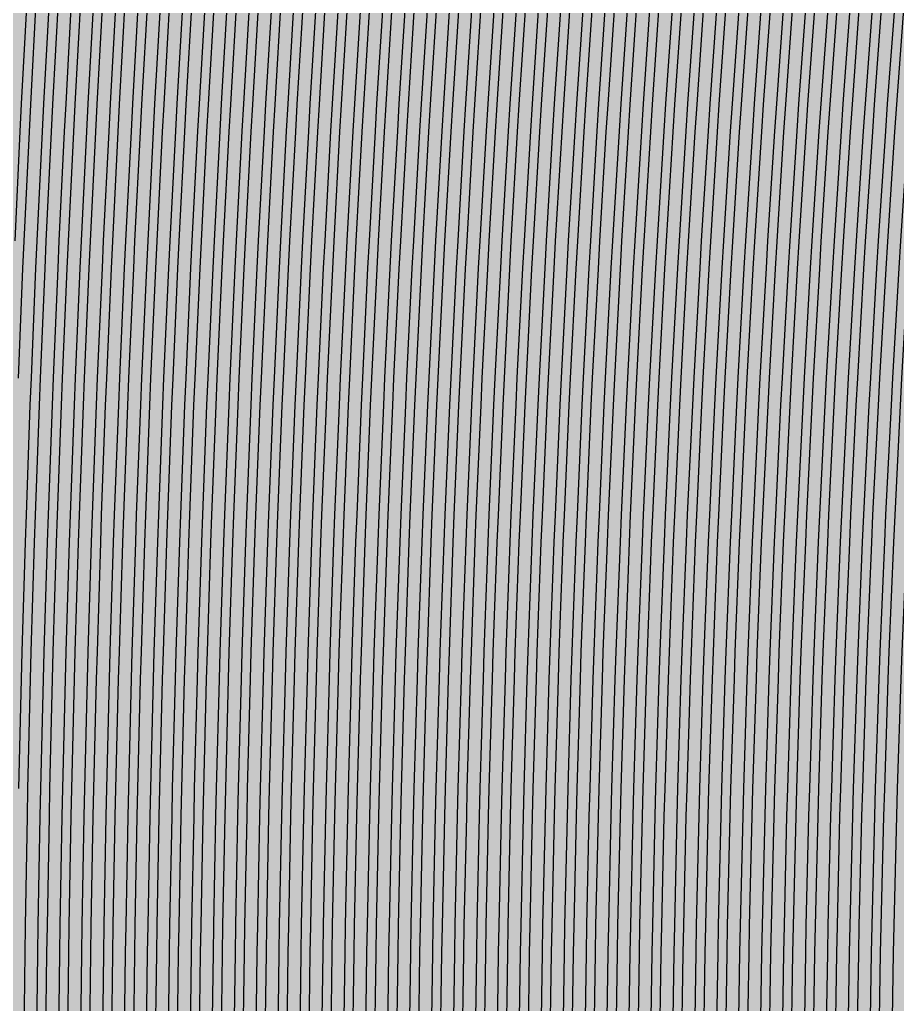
# Model space of a CAD drawing. Header units: metres. Extents: x -7220 to 10980, y -29667 to 1833.
# Drawn here: x 2403.3 to 2603.5, y -17628.4 to -17403.7 of the extents above; entities that cross this region are included whole.
import ezdxf

# ---------------------------------------------------------------- set-up
doc = ezdxf.new("R2010")
doc.units = ezdxf.units.M
doc.layers.add('Metal1', color=4, linetype='CONTINUOUS')
doc.layers.add('Polyimide', color=7, linetype='CONTINUOUS')

msp = doc.modelspace()

# ---------------------------------------------------------------- hatches: boundary and pattern name
at = {"layer": 'Polyimide'}
msp.add_hatch(color=7, dxfattribs=at).paths.add_polyline_path([(4099.45, -13861.55), (4142.64, -14152.77), (4214.18, -14438.35), (4313.36, -14715.55), (4439.24, -14981.69), (4590.59, -15234.21), (4765.97, -15470.68), (4963.68, -15688.82), (5181.82, -15886.53), (5418.29, -16061.91), (5670.81, -16213.26), (5936.95, -16339.14), (6214.15, -16438.32), (6499.73, -16509.85), (6790.95, -16553.05), (7085, -16567.5), (9980.38, -16567.5), (10058.79, -16571.35), (10136.45, -16582.87), (10212.6, -16601.95), (10286.52, -16628.4), (10357.49, -16661.96), (10424.83, -16702.32), (10487.89, -16749.09), (10546.06, -16801.81), (10598.78, -16859.98), (10645.55, -16923.04), (10685.91, -16990.38), (10719.48, -17061.35), (10745.93, -17135.27), (10765, -17211.43), (10776.52, -17289.08), (10780.38, -17367.5), (10780.38, -21957.3), (10741.61, -22012.91), (10705.97, -22070.59), (10673.58, -22130.14), (10644.53, -22191.39), (10618.92, -22254.16), (10596.82, -22318.25), (10578.3, -22383.46), (10563.41, -22449.6), (10552.21, -22516.46), (10544.72, -22583.84), (10540.97, -22651.53), (10540.97, -22719.32), (10544.72, -22787.01), (10552.21, -22854.38), (10563.41, -22921.24), (10578.3, -22987.38), (10596.82, -23052.6), (10618.92, -23116.68), (10644.53, -23179.45), (10673.58, -23240.71), (10705.97, -23300.26), (10741.61, -23357.93), (10780.38, -23413.54), (10780.38, -28667.5), (10776.52, -28745.91), (10765, -28823.57), (10745.93, -28899.73), (10719.48, -28973.65), (10685.91, -29044.62), (10645.55, -29111.96), (10598.78, -29175.01), (10546.06, -29233.19), (10487.89, -29285.91), (10424.83, -29332.68), (10357.49, -29373.04), (10286.52, -29406.6), (10212.6, -29433.05), (10136.45, -29452.13), (10058.79, -29463.65), (9980.38, -29467.5), (-6219.63, -29467.5), (-6298.04, -29463.65), (-6375.7, -29452.13), (-6451.85, -29433.05), (-6525.77, -29406.6), (-6596.74, -29373.04), (-6664.08, -29332.68), (-6727.14, -29285.91), (-6785.31, -29233.19), (-6838.03, -29175.01), (-6884.8, -29111.96), (-6925.16, -29044.62), (-6958.73, -28973.65), (-6985.18, -28899.73), (-7004.25, -28823.57), (-7015.77, -28745.91), (-7019.63, -28667.5), (-7019.63, -23426.32), (-6979.36, -23370.07), (-6942.33, -23311.63), (-6908.66, -23251.2), (-6878.45, -23188.96), (-6851.81, -23125.12), (-6828.81, -23059.88), (-6809.53, -22993.44), (-6794.04, -22926.02), (-6782.37, -22857.83), (-6774.57, -22789.09), (-6770.67, -22720.02), (-6770.67, -22650.84), (-6774.57, -22581.77), (-6782.37, -22513.03), (-6794.04, -22444.84), (-6809.53, -22377.42), (-6828.81, -22310.98), (-6851.81, -22245.74), (-6878.45, -22181.89), (-6908.66, -22119.66), (-6942.33, -22059.22), (-6979.36, -22000.79), (-7019.63, -21944.54), (-7019.63, -17367.5), (-7015.77, -17289.08), (-7004.25, -17211.43), (-6985.18, -17135.27), (-6958.73, -17061.35), (-6925.16, -16990.38), (-6884.8, -16923.04), (-6838.03, -16859.98), (-6785.31, -16801.81), (-6727.14, -16749.09), (-6664.08, -16702.32), (-6596.74, -16661.96), (-6525.77, -16628.4), (-6451.85, -16601.95), (-6375.7, -16582.87), (-6298.04, -16571.35), (-6219.63, -16567.5), (-3314, -16567.5), (-3019.95, -16553.05), (-2728.73, -16509.85), (-2443.15, -16438.32), (-2165.95, -16339.14), (-1899.81, -16213.26), (-1647.29, -16061.91), (-1410.82, -15886.53), (-1192.68, -15688.82), (-994.97, -15470.68), (-819.59, -15234.21), (-668.24, -14981.69), (-542.36, -14715.55), (-443.18, -14438.35), (-371.64, -14152.77), (-328.45, -13861.55), (-314, -13567.5), (-314, -13373.48), (-317.45, -13328.11), (-327.72, -13283.78), (-344.58, -13241.52), (-367.63, -13202.3), (-396.35, -13167.01), (-430.08, -13136.47), (-468.03, -13111.38), (-509.35, -13092.32), (-509.35, -13092.32), (-578.18, -13061.27), (-642.2, -13021.24), (-700.26, -12972.96), (-751.3, -12917.31), (-794.39, -12855.3), (-828.74, -12788.06), (-853.73, -12716.8), (-868.91, -12642.84), (-874, -12567.5), (-868.91, -12492.16), (-853.73, -12418.19), (-828.74, -12346.94), (-794.39, -12279.7), (-751.3, -12217.69), (-700.26, -12162.04), (-642.2, -12113.76), (-578.18, -12073.73), (-509.35, -12042.68), (-509.35, -12042.68), (-468.03, -12023.62), (-430.08, -11998.53), (-396.35, -11967.99), (-367.63, -11932.7), (-344.58, -11893.47), (-327.72, -11851.21), (-317.45, -11806.89), (-314, -11761.52), (-314, -11074.31), (-317.45, -11028.94), (-327.72, -10984.62), (-344.58, -10942.36), (-367.63, -10903.13), (-396.35, -10867.84), (-430.08, -10837.3), (-468.03, -10812.21), (-509.35, -10793.16), (-509.35, -10793.16), (-578.18, -10762.1), (-642.2, -10722.07), (-700.26, -10673.8), (-751.3, -10618.15), (-794.39, -10556.13), (-828.74, -10488.89), (-853.73, -10417.64), (-868.91, -10343.67), (-874, -10268.33), (-868.91, -10192.99), (-853.73, -10119.03), (-828.74, -10047.77), (-794.39, -9980.53), (-751.3, -9918.52), (-700.26, -9862.87), (-642.2, -9814.59), (-578.18, -9774.56), (-509.35, -9743.51), (-509.35, -9743.51), (-468.03, -9724.45), (-430.08, -9699.36), (-396.35, -9668.82), (-367.63, -9633.53), (-344.58, -9594.31), (-327.72, -9552.05), (-317.45, -9507.72), (-314, -9462.35), (-314, -8775.14), (-317.45, -8729.78), (-327.72, -8685.45), (-344.58, -8643.19), (-367.63, -8603.96), (-396.35, -8568.68), (-430.08, -8538.14), (-468.03, -8513.05), (-509.35, -8493.99), (-509.35, -8493.99), (-578.18, -8462.94), (-642.2, -8422.91), (-700.26, -8374.63), (-751.3, -8318.98), (-794.39, -8256.97), (-828.74, -8189.73), (-853.73, -8118.47), (-868.91, -8044.5), (-874, -7969.17), (-868.91, -7893.83), (-853.73, -7819.86), (-828.74, -7748.61), (-794.39, -7681.36), (-751.3, -7619.35), (-700.26, -7563.7), (-642.2, -7515.42), (-578.18, -7475.4), (-509.35, -7444.34), (-509.35, -7444.34), (-468.03, -7425.28), (-430.08, -7400.2), (-396.35, -7369.66), (-367.63, -7334.37), (-344.58, -7295.14), (-327.72, -7252.88), (-317.45, -7208.56), (-314, -7163.19), (-314, -6475.98), (-317.45, -6430.61), (-327.72, -6386.29), (-344.58, -6344.02), (-367.63, -6304.8), (-396.35, -6269.51), (-430.08, -6238.97), (-468.03, -6213.88), (-509.35, -6194.82), (-509.35, -6194.82), (-578.18, -6163.77), (-642.2, -6123.74), (-700.26, -6075.46), (-751.3, -6019.81), (-794.39, -5957.8), (-828.74, -5890.56), (-853.73, -5819.31), (-868.91, -5745.34), (-874, -5670), (-868.91, -5594.66), (-853.73, -5520.69), (-828.74, -5449.44), (-794.39, -5382.2), (-751.3, -5320.19), (-700.26, -5264.54), (-642.2, -5216.26), (-578.18, -5176.23), (-509.35, -5145.18), (-509.35, -5145.18), (-468.03, -5126.12), (-430.08, -5101.03), (-396.35, -5070.49), (-367.63, -5035.2), (-344.58, -4995.98), (-327.72, -4953.71), (-317.45, -4909.39), (-314, -4864.02), (-314, 380), (-314, 1532.5), (-269, 1532.5), (-268.78, 1525.63), (-268.1, 1518.79), (-266.98, 1512.02), (-265.42, 1505.32), (-263.43, 1498.75), (-261.01, 1492.32), (-258.17, 1486.06), (-254.93, 1480), (-251.3, 1474.17), (-247.3, 1468.58), (-242.94, 1463.27), (-238.25, 1458.25), (-233.23, 1453.56), (-227.92, 1449.2), (-222.33, 1445.2), (-216.5, 1441.57), (-210.44, 1438.33), (-204.18, 1435.49), (-197.75, 1433.07), (-191.18, 1431.08), (-184.48, 1429.52), (-177.71, 1428.4), (-170.87, 1427.72), (-164, 1427.5), (-157.13, 1427.72), (-150.29, 1428.4), (-143.52, 1429.52), (-136.82, 1431.08), (-130.25, 1433.07), (-123.82, 1435.49), (-117.56, 1438.33), (-111.5, 1441.57), (-105.67, 1445.2), (-100.08, 1449.2), (-94.77, 1453.56), (-89.75, 1458.25), (-85.06, 1463.27), (-80.7, 1468.58), (-76.7, 1474.17), (-73.07, 1480), (-69.83, 1486.06), (-66.99, 1492.32), (-64.57, 1498.75), (-62.58, 1505.32), (-61.02, 1512.02), (-59.9, 1518.79), (-59.22, 1525.63), (-59, 1532.5), (1786, 1532.5), (3835, 1532.5), (3835.21, 1539.04), (3835.86, 1545.55), (3836.92, 1552.01), (3838.41, 1558.38), (3840.31, 1564.64), (3842.61, 1570.77), (3845.31, 1576.73), (3848.4, 1582.5), (3851.85, 1588.06), (3855.66, 1593.38), (3859.82, 1598.43), (3864.29, 1603.21), (3869.07, 1607.68), (3874.12, 1611.84), (3879.44, 1615.65), (3885, 1619.1), (3890.77, 1622.19), (3896.73, 1624.89), (3902.86, 1627.19), (3909.12, 1629.09), (3915.49, 1630.58), (3921.95, 1631.64), (3928.46, 1632.29), (3935, 1632.5), (3941.54, 1632.29), (3948.05, 1631.64), (3954.51, 1630.58), (3960.88, 1629.09), (3967.14, 1627.19), (3973.27, 1624.89), (3979.23, 1622.19), (3985, 1619.1), (3990.56, 1615.65), (3995.88, 1611.84), (4000.93, 1607.68), (4005.71, 1603.21), (4010.18, 1598.43), (4014.34, 1593.38), (4018.15, 1588.06), (4021.6, 1582.5), (4024.69, 1576.73), (4027.39, 1570.77), (4029.69, 1564.64), (4031.59, 1558.38), (4033.08, 1552.01), (4034.14, 1545.55), (4034.79, 1539.04), (4035, 1532.5), (4085, 1532.5), (4085, 380), (4085, 330), (4085, -4864.02), (4088.45, -4909.39), (4098.72, -4953.71), (4115.58, -4995.98), (4138.63, -5035.2), (4167.35, -5070.49), (4201.08, -5101.03), (4239.03, -5126.12), (4280.35, -5145.18), (4280.35, -5145.18), (4349.18, -5176.23), (4413.2, -5216.26), (4471.26, -5264.54), (4522.3, -5320.19), (4565.39, -5382.2), (4599.74, -5449.44), (4624.73, -5520.69), (4639.91, -5594.66), (4645, -5670), (4639.91, -5745.34), (4624.73, -5819.31), (4599.74, -5890.56), (4565.39, -5957.8), (4522.3, -6019.81), (4471.26, -6075.46), (4413.2, -6123.74), (4349.18, -6163.77), (4280.35, -6194.82), (4239.03, -6213.88), (4201.08, -6238.97), (4167.35, -6269.51), (4138.63, -6304.8), (4115.58, -6344.02), (4098.72, -6386.29), (4088.45, -6430.61), (4085, -6475.98), (4085, -13567.5), (4099.45, -13861.55)])

# ---------------------------------------------------------------- linework, layer by layer
at = {"layer": 'Metal1'}
for points in [[(2402.23, -17454.21), (2403.42, -17429.22), (2403.73, -17422.96), (2405.07, -17397.97)], [(2407.07, -17398.08), (2405.73, -17423.07), (2405.42, -17429.32), (2404.23, -17454.3), (2403.95, -17460.55), (2402.92, -17485.54)], [(2403.1, -17579.2), (2403.7, -17554.2), (2403.87, -17547.95), (2404.61, -17522.96), (2404.82, -17516.7), (2405.71, -17491.71), (2405.96, -17485.46), (2407, -17460.46), (2407.28, -17454.21), (2408.48, -17429.22), (2408.8, -17422.96), (2410.14, -17397.97)], [(2412.14, -17398.08), (2410.79, -17423.07), (2410.48, -17429.32), (2409.28, -17454.3), (2409, -17460.55), (2407.95, -17485.54), (2407.71, -17491.78), (2406.82, -17516.77), (2406.61, -17523.02), (2405.87, -17548.01), (2405.7, -17554.25), (2405.1, -17579.24), (2404.97, -17585.49), (2404.53, -17610.48), (2404.43, -17616.72), (2404.14, -17641.71), (2404.08, -17647.96), (2403.93, -17672.95), (2403.91, -17679.19), (2403.88, -17704.18), (2403.88, -18191.69)], [(2406.87, -18191.69), (2406.87, -17704.18), (2406.91, -17679.19), (2406.93, -17672.94), (2407.08, -17647.94), (2407.14, -17641.69), (2407.44, -17616.7), (2407.53, -17610.44), (2407.98, -17585.45), (2408.11, -17579.2), (2408.72, -17554.2), (2408.89, -17547.95), (2409.64, -17522.96), (2409.84, -17516.7), (2410.75, -17491.71), (2410.99, -17485.46), (2412.05, -17460.46), (2412.33, -17454.21), (2413.54, -17429.22), (2413.86, -17422.96), (2415.22, -17397.97)], [(2417.21, -17398.08), (2415.85, -17423.07), (2415.53, -17429.32), (2414.33, -17454.3), (2414.04, -17460.55), (2412.99, -17485.54), (2412.75, -17491.79), (2411.84, -17516.77), (2411.64, -17523.02), (2410.88, -17548.01), (2410.72, -17554.25), (2410.11, -17579.24), (2409.98, -17585.49), (2409.53, -17610.48), (2409.44, -17616.72), (2409.14, -17641.71), (2409.08, -17647.96), (2408.93, -17672.95), (2408.91, -17679.19), (2408.87, -17704.18), (2408.87, -18191.69)], [(2411.87, -18191.69), (2411.87, -17704.18), (2411.91, -17679.19), (2411.93, -17672.94), (2412.08, -17647.94), (2412.14, -17641.69), (2412.44, -17616.7), (2412.54, -17610.44), (2412.99, -17585.45), (2413.13, -17579.2), (2413.73, -17554.2), (2413.9, -17547.95), (2414.66, -17522.96), (2414.87, -17516.7), (2415.78, -17491.71), (2416.03, -17485.46), (2417.09, -17460.46), (2417.38, -17454.21), (2418.6, -17429.22), (2418.92, -17422.96), (2420.29, -17397.97)], [(2422.29, -17398.08), (2420.92, -17423.07), (2420.59, -17429.32), (2419.38, -17454.3), (2419.09, -17460.55), (2418.03, -17485.54), (2417.78, -17491.79), (2416.87, -17516.77), (2416.66, -17523.02), (2415.9, -17548.01), (2415.73, -17554.25), (2415.13, -17579.24), (2414.99, -17585.49), (2414.54, -17610.48), (2414.44, -17616.72), (2414.14, -17641.71), (2414.08, -17647.96), (2413.93, -17672.95), (2413.91, -17679.19), (2413.87, -17704.18), (2413.87, -18191.69)], [(2416.88, -18191.69), (2416.88, -17704.18), (2416.91, -17679.19), (2416.93, -17672.94), (2417.09, -17647.94), (2417.14, -17641.69), (2417.45, -17616.7), (2417.55, -17610.44), (2418.01, -17585.45), (2418.14, -17579.2), (2418.75, -17554.2), (2418.93, -17547.95), (2419.69, -17522.96), (2419.91, -17516.7), (2420.83, -17491.71), (2421.08, -17485.46), (2422.15, -17460.46), (2422.44, -17454.21), (2423.68, -17429.22), (2424, -17422.96), (2425.39, -17397.97)], [(2427.39, -17398.08), (2426, -17423.07), (2425.67, -17429.32), (2424.44, -17454.3), (2424.15, -17460.55), (2423.08, -17485.54), (2422.83, -17491.79), (2421.9, -17516.77), (2421.69, -17523.02), (2420.93, -17548.01), (2420.75, -17554.25), (2420.14, -17579.24), (2420.01, -17585.49), (2419.55, -17610.48), (2419.45, -17616.72), (2419.14, -17641.71), (2419.09, -17647.96), (2418.93, -17672.95), (2418.91, -17679.19), (2418.88, -17704.18), (2418.88, -18191.69)], [(2421.88, -18191.69), (2421.88, -17704.18), (2421.91, -17679.19), (2421.93, -17672.94), (2422.09, -17647.94), (2422.15, -17641.69), (2422.46, -17616.7), (2422.56, -17610.44), (2423.02, -17585.45), (2423.16, -17579.2), (2423.78, -17554.2), (2423.96, -17547.95), (2424.73, -17522.96), (2424.95, -17516.7), (2425.88, -17491.71), (2426.14, -17485.45), (2427.23, -17460.46), (2427.52, -17454.21), (2428.77, -17429.22), (2429.1, -17422.96), (2430.51, -17397.97)], [(2432.51, -17398.08), (2431.1, -17423.07), (2430.77, -17429.32), (2429.52, -17454.3), (2429.23, -17460.55), (2428.14, -17485.54), (2427.88, -17491.79), (2426.95, -17516.77), (2426.73, -17523.02), (2425.96, -17548.01), (2425.78, -17554.26), (2425.16, -17579.24), (2425.02, -17585.49), (2424.56, -17610.48), (2424.46, -17616.72), (2424.15, -17641.71), (2424.09, -17647.96), (2423.93, -17672.95), (2423.91, -17679.19), (2423.88, -17704.18), (2423.88, -18191.69)], [(2426.88, -18191.69), (2426.88, -17704.18), (2426.91, -17679.19), (2426.93, -17672.94), (2427.09, -17647.94), (2427.15, -17641.69), (2427.46, -17616.7), (2427.56, -17610.44), (2428.03, -17585.45), (2428.17, -17579.2), (2428.8, -17554.2), (2428.97, -17547.95), (2429.76, -17522.96), (2429.97, -17516.7), (2430.92, -17491.71), (2431.17, -17485.45), (2432.27, -17460.46), (2432.57, -17454.21), (2433.83, -17429.22), (2434.16, -17422.96), (2435.58, -17397.97)], [(2437.58, -17398.08), (2436.16, -17423.07), (2435.83, -17429.32), (2434.57, -17454.3), (2434.27, -17460.55), (2433.17, -17485.54), (2432.92, -17491.79), (2431.97, -17516.77), (2431.76, -17523.02), (2430.97, -17548.01), (2430.8, -17554.26), (2430.17, -17579.24), (2430.03, -17585.49), (2429.56, -17610.48), (2429.46, -17616.72), (2429.15, -17641.71), (2429.09, -17647.96), (2428.93, -17672.95), (2428.91, -17679.19), (2428.88, -17704.18), (2428.88, -18191.69)], [(2431.88, -18191.69), (2431.88, -17704.18), (2431.91, -17679.19), (2431.93, -17672.94), (2432.09, -17647.94), (2432.15, -17641.69), (2432.47, -17616.7), (2432.57, -17610.44), (2433.04, -17585.45), (2433.18, -17579.2), (2433.81, -17554.2), (2433.99, -17547.95), (2434.78, -17522.96), (2435, -17516.7), (2435.95, -17491.71), (2436.21, -17485.45), (2437.32, -17460.46), (2437.62, -17454.21), (2438.89, -17429.21), (2439.23, -17422.96), (2440.66, -17397.97)], [(2442.65, -17398.09), (2441.22, -17423.07), (2440.88, -17429.32), (2439.61, -17454.3), (2439.32, -17460.55), (2438.21, -17485.54), (2437.95, -17491.79), (2437, -17516.77), (2436.78, -17523.02), (2435.99, -17548.01), (2435.81, -17554.26), (2435.18, -17579.24), (2435.04, -17585.49), (2434.57, -17610.48), (2434.47, -17616.72), (2434.15, -17641.71), (2434.09, -17647.96), (2433.93, -17672.95), (2433.91, -17679.19), (2433.88, -17704.18), (2433.88, -18191.69)], [(2436.88, -18191.69), (2436.88, -17704.18), (2436.91, -17679.19), (2436.93, -17672.94), (2437.09, -17647.94), (2437.15, -17641.69), (2437.47, -17616.7), (2437.57, -17610.44), (2438.05, -17585.45), (2438.19, -17579.2), (2438.83, -17554.2), (2439.01, -17547.95), (2439.81, -17522.95), (2440.03, -17516.7), (2440.99, -17491.71), (2441.25, -17485.45), (2442.36, -17460.46), (2442.67, -17454.21), (2443.95, -17429.21), (2444.29, -17422.96), (2445.73, -17397.97)], [(2447.73, -17398.09), (2446.28, -17423.07), (2445.94, -17429.32), (2444.66, -17454.31), (2444.36, -17460.55), (2443.24, -17485.54), (2442.98, -17491.79), (2442.03, -17516.77), (2441.81, -17523.02), (2441.01, -17548.01), (2440.83, -17554.26), (2440.19, -17579.24), (2440.05, -17585.49), (2439.57, -17610.48), (2439.47, -17616.72), (2439.15, -17641.71), (2439.09, -17647.96), (2438.93, -17672.95), (2438.91, -17679.19), (2438.88, -17704.18), (2438.88, -18191.69)], [(2441.88, -18191.69), (2441.88, -17704.18), (2441.92, -17679.19), (2441.94, -17672.94), (2442.1, -17647.94), (2442.16, -17641.69), (2442.48, -17616.7), (2442.58, -17610.44), (2443.06, -17585.45), (2443.2, -17579.2), (2443.85, -17554.2), (2444.03, -17547.95), (2444.83, -17522.95), (2445.05, -17516.7), (2446.02, -17491.71), (2446.28, -17485.45), (2447.41, -17460.46), (2447.71, -17454.21), (2449, -17429.21), (2449.35, -17422.96), (2450.8, -17397.97)], [(2452.8, -17398.09), (2451.35, -17423.07), (2451, -17429.32), (2449.71, -17454.31), (2449.41, -17460.55), (2448.28, -17485.54), (2448.02, -17491.79), (2447.05, -17516.77), (2446.83, -17523.02), (2446.03, -17548.01), (2445.84, -17554.26), (2445.2, -17579.24), (2445.06, -17585.49), (2444.58, -17610.48), (2444.48, -17616.72), (2444.16, -17641.71), (2444.1, -17647.96), (2443.94, -17672.95), (2443.92, -17679.19), (2443.88, -17704.18), (2443.88, -18191.69)], [(2446.88, -18191.69), (2446.88, -17704.18), (2446.92, -17679.19), (2446.94, -17672.94), (2447.1, -17647.94), (2447.16, -17641.69), (2447.48, -17616.69), (2447.58, -17610.44), (2448.07, -17585.45), (2448.21, -17579.2), (2448.86, -17554.2), (2449.04, -17547.95), (2449.86, -17522.95), (2450.08, -17516.7), (2451.05, -17491.71), (2451.32, -17485.45), (2452.46, -17460.46), (2452.76, -17454.21), (2454.06, -17429.21), (2454.41, -17422.96), (2455.88, -17397.97)], [(2457.87, -17398.09), (2456.41, -17423.07), (2456.06, -17429.32), (2454.76, -17454.31), (2454.45, -17460.55), (2453.32, -17485.54), (2453.05, -17491.79), (2452.08, -17516.77), (2451.85, -17523.02), (2451.04, -17548.01), (2450.86, -17554.26), (2450.21, -17579.24), (2450.07, -17585.49), (2449.58, -17610.48), (2449.48, -17616.72), (2449.16, -17641.71), (2449.1, -17647.96), (2448.94, -17672.95), (2448.92, -17679.19), (2448.88, -17704.18), (2448.88, -18191.69)], [(2451.87, -18191.69), (2451.87, -17704.18), (2451.92, -17679.19), (2451.94, -17672.94), (2452.1, -17647.94), (2452.16, -17641.69), (2452.49, -17616.69), (2452.59, -17610.44), (2453.08, -17585.45), (2453.22, -17579.19), (2453.88, -17554.2), (2454.06, -17547.95), (2454.88, -17522.95), (2455.11, -17516.7), (2456.09, -17491.71), (2456.35, -17485.45), (2457.5, -17460.46), (2457.81, -17454.2), (2459.12, -17429.21), (2459.47, -17422.96), (2460.95, -17397.97)], [(2462.95, -17398.09), (2461.47, -17423.07), (2461.12, -17429.32), (2459.81, -17454.31), (2459.5, -17460.56), (2458.35, -17485.54), (2458.09, -17491.79), (2457.1, -17516.78), (2456.88, -17523.02), (2456.06, -17548.01), (2455.88, -17554.26), (2455.22, -17579.24), (2455.08, -17585.49), (2454.59, -17610.48), (2454.49, -17616.72), (2454.16, -17641.71), (2454.1, -17647.96), (2453.94, -17672.95), (2453.92, -17679.19), (2453.87, -17704.18), (2453.87, -18191.69)], [(2456.88, -18191.69), (2456.88, -17704.18), (2456.92, -17679.19), (2456.94, -17672.94), (2457.1, -17647.94), (2457.16, -17641.69), (2457.49, -17616.69), (2457.6, -17610.44), (2458.09, -17585.45), (2458.23, -17579.19), (2458.89, -17554.2), (2459.08, -17547.95), (2459.9, -17522.95), (2460.13, -17516.7), (2461.12, -17491.71), (2461.39, -17485.45), (2462.55, -17460.46), (2462.86, -17454.2), (2464.18, -17429.21), (2464.53, -17422.96), (2466.02, -17397.97)], [(2468.02, -17398.09), (2466.53, -17423.07), (2466.18, -17429.32), (2464.85, -17454.31), (2464.54, -17460.56), (2463.39, -17485.54), (2463.12, -17491.79), (2462.13, -17516.78), (2461.9, -17523.02), (2461.08, -17548.01), (2460.89, -17554.26), (2460.23, -17579.24), (2460.09, -17585.49), (2459.6, -17610.48), (2459.49, -17616.72), (2459.16, -17641.71), (2459.1, -17647.96), (2458.94, -17672.95), (2458.92, -17679.19), (2458.88, -17704.18), (2458.88, -18191.69)], [(2461.88, -18191.69), (2461.88, -17704.18), (2461.92, -17679.19), (2461.94, -17672.94), (2462.1, -17647.94), (2462.17, -17641.69), (2462.5, -17616.69), (2462.6, -17610.44), (2463.1, -17585.45), (2463.25, -17579.19), (2463.91, -17554.2), (2464.1, -17547.95), (2464.93, -17522.95), (2465.16, -17516.7), (2466.16, -17491.71), (2466.43, -17485.45), (2467.59, -17460.46), (2467.91, -17454.2), (2469.24, -17429.21), (2469.59, -17422.96), (2471.1, -17397.97)], [(2473.09, -17398.09), (2471.59, -17423.07), (2471.24, -17429.32), (2469.9, -17454.31), (2469.59, -17460.56), (2468.42, -17485.54), (2468.15, -17491.79), (2467.16, -17516.78), (2466.93, -17523.02), (2466.1, -17548.01), (2465.91, -17554.26), (2465.24, -17579.24), (2465.1, -17585.49), (2464.6, -17610.48), (2464.5, -17616.72), (2464.17, -17641.71), (2464.1, -17647.96), (2463.94, -17672.95), (2463.92, -17679.19), (2463.88, -17704.18), (2463.88, -18191.69)], [(2466.88, -18191.69), (2466.88, -17704.18), (2466.92, -17679.19), (2466.94, -17672.94), (2467.11, -17647.94), (2467.17, -17641.69), (2467.5, -17616.69), (2467.61, -17610.44), (2468.11, -17585.45), (2468.26, -17579.19), (2468.93, -17554.2), (2469.11, -17547.95), (2469.95, -17522.95), (2470.18, -17516.7), (2471.19, -17491.71), (2471.46, -17485.45), (2472.64, -17460.46), (2472.95, -17454.2), (2474.3, -17429.21), (2474.66, -17422.96), (2476.17, -17397.97)], [(2478.17, -17398.09), (2476.65, -17423.07), (2476.29, -17429.32), (2474.95, -17454.31), (2474.64, -17460.56), (2473.46, -17485.54), (2473.19, -17491.79), (2472.18, -17516.78), (2471.95, -17523.02), (2471.11, -17548.01), (2470.93, -17554.26), (2470.26, -17579.24), (2470.11, -17585.49), (2469.61, -17610.48), (2469.5, -17616.72), (2469.17, -17641.71), (2469.11, -17647.96), (2468.94, -17672.95), (2468.92, -17679.19), (2468.88, -17704.18), (2468.88, -18191.69)], [(2471.88, -18191.69), (2471.88, -17704.18), (2471.92, -17679.19), (2471.94, -17672.94), (2472.11, -17647.94), (2472.17, -17641.69), (2472.51, -17616.69), (2472.61, -17610.44), (2473.12, -17585.45), (2473.27, -17579.19), (2473.94, -17554.2), (2474.13, -17547.95), (2474.98, -17522.95), (2475.21, -17516.7), (2476.22, -17491.71), (2476.5, -17485.45), (2477.68, -17460.46), (2478, -17454.2), (2479.36, -17429.21), (2479.72, -17422.96), (2481.24, -17397.96)], [(2483.24, -17398.09), (2481.71, -17423.07), (2481.35, -17429.32), (2480, -17454.31), (2479.68, -17460.56), (2478.5, -17485.54), (2478.22, -17491.79), (2477.21, -17516.78), (2476.98, -17523.02), (2476.13, -17548.01), (2475.94, -17554.26), (2475.27, -17579.24), (2475.12, -17585.49), (2474.61, -17610.48), (2474.51, -17616.72), (2474.17, -17641.71), (2474.11, -17647.96), (2473.94, -17672.95), (2473.92, -17679.19), (2473.88, -17704.18), (2473.88, -18191.69)], [(2476.88, -18191.69), (2476.88, -17704.18), (2476.92, -17679.19), (2476.94, -17672.94), (2477.11, -17647.94), (2477.17, -17641.69), (2477.51, -17616.69), (2477.62, -17610.44), (2478.13, -17585.45), (2478.28, -17579.19), (2478.96, -17554.2), (2479.16, -17547.95), (2480.01, -17522.95), (2480.25, -17516.7), (2481.27, -17491.71), (2481.55, -17485.45), (2482.75, -17460.46), (2483.07, -17454.2), (2484.44, -17429.21), (2484.8, -17422.95), (2486.34, -17397.96)], [(2488.34, -17398.09), (2486.8, -17423.07), (2486.43, -17429.32), (2485.06, -17454.31), (2484.74, -17460.56), (2483.55, -17485.54), (2483.27, -17491.79), (2482.24, -17516.78), (2482.01, -17523.02), (2481.16, -17548.01), (2480.96, -17554.26), (2480.28, -17579.24), (2480.13, -17585.49), (2479.62, -17610.48), (2479.51, -17616.73), (2479.17, -17641.71), (2479.11, -17647.96), (2478.94, -17672.95), (2478.92, -17679.19), (2478.88, -17704.18), (2478.88, -18191.69)], [(2481.88, -18191.69), (2481.88, -17704.18), (2481.92, -17679.19), (2481.94, -17672.94), (2482.11, -17647.94), (2482.18, -17641.69), (2482.52, -17616.69), (2482.63, -17610.44), (2483.15, -17585.45), (2483.3, -17579.19), (2483.99, -17554.2), (2484.19, -17547.95), (2485.05, -17522.95), (2485.29, -17516.7), (2486.33, -17491.71), (2486.61, -17485.45), (2487.82, -17460.46), (2488.14, -17454.2), (2489.53, -17429.21), (2489.9, -17422.95), (2491.46, -17397.96)], [(2493.46, -17398.09), (2491.9, -17423.08), (2491.53, -17429.33), (2490.14, -17454.31), (2489.82, -17460.56), (2488.61, -17485.54), (2488.32, -17491.79), (2487.29, -17516.78), (2487.05, -17523.03), (2486.18, -17548.01), (2485.99, -17554.26), (2485.3, -17579.25), (2485.15, -17585.49), (2484.63, -17610.48), (2484.52, -17616.73), (2484.18, -17641.71), (2484.11, -17647.96), (2483.94, -17672.95), (2483.92, -17679.19), (2483.88, -17704.18), (2483.88, -18191.69)], [(2486.88, -18191.69), (2486.88, -17704.18), (2486.92, -17679.19), (2486.94, -17672.94), (2487.11, -17647.94), (2487.18, -17641.69), (2487.53, -17616.69), (2487.64, -17610.44), (2488.16, -17585.45), (2488.31, -17579.19), (2489.01, -17554.2), (2489.2, -17547.95), (2490.07, -17522.95), (2490.31, -17516.7), (2491.36, -17491.7), (2491.64, -17485.45), (2492.86, -17460.46), (2493.19, -17454.2), (2494.59, -17429.21), (2494.96, -17422.95), (2496.54, -17397.96)], [(2498.53, -17398.09), (2496.96, -17423.08), (2496.59, -17429.33), (2495.19, -17454.31), (2494.86, -17460.56), (2493.64, -17485.54), (2493.36, -17491.79), (2492.31, -17516.78), (2492.07, -17523.03), (2491.2, -17548.01), (2491.01, -17554.26), (2490.31, -17579.25), (2490.16, -17585.49), (2489.64, -17610.48), (2489.53, -17616.73), (2489.18, -17641.71), (2489.11, -17647.96), (2488.94, -17672.95), (2488.92, -17679.19), (2488.88, -17704.18), (2488.88, -18191.69)], [(2491.87, -18191.69), (2491.87, -17704.18), (2491.92, -17679.19), (2491.94, -17672.94), (2492.12, -17647.94), (2492.18, -17641.69), (2492.53, -17616.69), (2492.64, -17610.44), (2493.17, -17585.45), (2493.32, -17579.19), (2494.02, -17554.2), (2494.22, -17547.95), (2495.1, -17522.95), (2495.34, -17516.7), (2496.39, -17491.7), (2496.68, -17485.45), (2497.91, -17460.46), (2498.24, -17454.2), (2499.65, -17429.21), (2500.02, -17422.95), (2501.61, -17397.96)], [(2503.61, -17398.09), (2502.02, -17423.08), (2501.65, -17429.33), (2500.24, -17454.31), (2499.91, -17460.56), (2498.68, -17485.54), (2498.39, -17491.79), (2497.34, -17516.78), (2497.1, -17523.03), (2496.22, -17548.01), (2496.02, -17554.26), (2495.32, -17579.25), (2495.17, -17585.49), (2494.64, -17610.48), (2494.53, -17616.73), (2494.18, -17641.71), (2494.12, -17647.96), (2493.94, -17672.95), (2493.92, -17679.19), (2493.87, -17704.18), (2493.87, -18191.69)], [(2496.88, -18191.69), (2496.88, -17704.18), (2496.92, -17679.19), (2496.94, -17672.94), (2497.12, -17647.94), (2497.18, -17641.69), (2497.54, -17616.69), (2497.65, -17610.44), (2498.18, -17585.45), (2498.33, -17579.19), (2499.04, -17554.2), (2499.24, -17547.94), (2500.12, -17522.95), (2500.37, -17516.7), (2501.43, -17491.7), (2501.72, -17485.45), (2502.96, -17460.46), (2503.29, -17454.2), (2504.71, -17429.21), (2505.08, -17422.95), (2506.68, -17397.96)], [(2508.68, -17398.09), (2507.08, -17423.08), (2506.7, -17429.33), (2505.29, -17454.31), (2504.95, -17460.56), (2503.71, -17485.54), (2503.43, -17491.79), (2502.36, -17516.78), (2502.12, -17523.03), (2501.24, -17548.01), (2501.04, -17554.26), (2500.33, -17579.25), (2500.18, -17585.49), (2499.65, -17610.48), (2499.54, -17616.73), (2499.18, -17641.71), (2499.12, -17647.96), (2498.94, -17672.95), (2498.92, -17679.19), (2498.88, -17704.18), (2498.88, -18191.69)], [(2501.88, -18191.69), (2501.88, -17704.18), (2501.92, -17679.19), (2501.94, -17672.94), (2502.12, -17647.94), (2502.19, -17641.69), (2502.54, -17616.69), (2502.65, -17610.44), (2503.19, -17585.45), (2503.34, -17579.19), (2504.06, -17554.2), (2504.26, -17547.94), (2505.15, -17522.95), (2505.39, -17516.7), (2506.46, -17491.7), (2506.75, -17485.45), (2508, -17460.46), (2508.34, -17454.2), (2509.77, -17429.21), (2510.15, -17422.95), (2511.76, -17397.96)], [(2513.75, -17398.09), (2512.14, -17423.08), (2511.76, -17429.33), (2510.33, -17454.31), (2510, -17460.56), (2508.75, -17485.54), (2508.46, -17491.79), (2507.39, -17516.78), (2507.15, -17523.03), (2506.26, -17548.01), (2506.05, -17554.26), (2505.34, -17579.25), (2505.19, -17585.49), (2504.65, -17610.48), (2504.54, -17616.73), (2504.19, -17641.71), (2504.12, -17647.96), (2503.94, -17672.95), (2503.92, -17679.19), (2503.88, -17704.18), (2503.88, -18191.69)], [(2506.88, -18191.69), (2506.88, -17704.18), (2506.92, -17679.19), (2506.94, -17672.94), (2507.12, -17647.94), (2507.19, -17641.69), (2507.55, -17616.69), (2507.66, -17610.44), (2508.2, -17585.45), (2508.35, -17579.19), (2509.07, -17554.2), (2509.27, -17547.94), (2510.17, -17522.95), (2510.42, -17516.7), (2511.5, -17491.7), (2511.79, -17485.45), (2513.05, -17460.46), (2513.38, -17454.2), (2514.82, -17429.21), (2515.21, -17422.95), (2516.83, -17397.96)], [(2518.83, -17398.09), (2517.2, -17423.08), (2516.82, -17429.33), (2515.38, -17454.31), (2515.04, -17460.56), (2513.79, -17485.55), (2513.49, -17491.79), (2512.42, -17516.78), (2512.17, -17523.03), (2511.27, -17548.01), (2511.07, -17554.26), (2510.35, -17579.25), (2510.2, -17585.49), (2509.66, -17610.48), (2509.55, -17616.73), (2509.19, -17641.71), (2509.12, -17647.96), (2508.94, -17672.95), (2508.92, -17679.19), (2508.88, -17704.18), (2508.88, -18191.69)], [(2511.88, -18191.69), (2511.88, -17704.18), (2511.92, -17679.19), (2511.94, -17672.94), (2512.12, -17647.94), (2512.19, -17641.69), (2512.55, -17616.69), (2512.67, -17610.44), (2513.21, -17585.45), (2513.37, -17579.19), (2514.09, -17554.2), (2514.29, -17547.94), (2515.2, -17522.95), (2515.44, -17516.7), (2516.53, -17491.7), (2516.82, -17485.45), (2518.09, -17460.46), (2518.43, -17454.2), (2519.88, -17429.21), (2520.27, -17422.95), (2521.9, -17397.96)], [(2523.9, -17398.1), (2522.26, -17423.08), (2521.88, -17429.33), (2520.43, -17454.31), (2520.09, -17460.56), (2518.82, -17485.55), (2518.53, -17491.79), (2517.44, -17516.78), (2517.19, -17523.03), (2516.29, -17548.01), (2516.09, -17554.26), (2515.36, -17579.25), (2515.21, -17585.49), (2514.67, -17610.48), (2514.55, -17616.73), (2514.19, -17641.71), (2514.12, -17647.96), (2513.94, -17672.95), (2513.92, -17679.19), (2513.88, -17704.18), (2513.88, -18191.69)], [(2516.88, -18191.69), (2516.88, -17704.18), (2516.92, -17679.19), (2516.94, -17672.94), (2517.13, -17647.94), (2517.19, -17641.69), (2517.56, -17616.69), (2517.67, -17610.44), (2518.22, -17585.45), (2518.38, -17579.19), (2519.1, -17554.2), (2519.31, -17547.94), (2520.22, -17522.95), (2520.47, -17516.7), (2521.56, -17491.7), (2521.86, -17485.45), (2523.14, -17460.46), (2523.48, -17454.2), (2524.94, -17429.21), (2525.33, -17422.95), (2526.98, -17397.96)], [(2528.97, -17398.1), (2527.33, -17423.08), (2526.94, -17429.33), (2525.48, -17454.31), (2525.13, -17460.56), (2523.86, -17485.55), (2523.56, -17491.79), (2522.47, -17516.78), (2522.22, -17523.03), (2521.31, -17548.01), (2521.1, -17554.26), (2520.38, -17579.25), (2520.22, -17585.49), (2519.67, -17610.48), (2519.56, -17616.73), (2519.19, -17641.71), (2519.13, -17647.96), (2518.94, -17672.95), (2518.92, -17679.19), (2518.88, -17704.18), (2518.88, -18191.69)], [(2521.88, -18191.69), (2521.88, -17704.18), (2521.92, -17679.19), (2521.94, -17672.94), (2522.13, -17647.94), (2522.2, -17641.69), (2522.56, -17616.69), (2522.68, -17610.44), (2523.23, -17585.45), (2523.39, -17579.19), (2524.12, -17554.2), (2524.33, -17547.94), (2525.24, -17522.95), (2525.5, -17516.7), (2526.6, -17491.7), (2526.9, -17485.45), (2528.18, -17460.46), (2528.53, -17454.2), (2530, -17429.21), (2530.39, -17422.95), (2532.05, -17397.96)], [(2534.05, -17398.1), (2532.39, -17423.08), (2532, -17429.33), (2530.53, -17454.31), (2530.18, -17460.56), (2528.89, -17485.55), (2528.6, -17491.79), (2527.49, -17516.78), (2527.24, -17523.03), (2526.33, -17548.01), (2526.12, -17554.26), (2525.39, -17579.25), (2525.23, -17585.49), (2524.68, -17610.48), (2524.56, -17616.73), (2524.2, -17641.71), (2524.13, -17647.96), (2523.94, -17672.95), (2523.92, -17679.19), (2523.88, -17704.18), (2523.88, -18191.69)], [(2526.88, -18191.69), (2526.88, -17704.18), (2526.92, -17679.19), (2526.94, -17672.94), (2527.13, -17647.94), (2527.2, -17641.69), (2527.57, -17616.69), (2527.68, -17610.44), (2528.24, -17585.45), (2528.4, -17579.19), (2529.14, -17554.2), (2529.34, -17547.94), (2530.27, -17522.95), (2530.52, -17516.7), (2531.63, -17491.7), (2531.93, -17485.45), (2533.23, -17460.46), (2533.58, -17454.2), (2535.06, -17429.21), (2535.45, -17422.95), (2537.12, -17397.96)], [(2539.12, -17398.1), (2537.45, -17423.08), (2537.05, -17429.33), (2535.57, -17454.31), (2535.23, -17460.56), (2533.93, -17485.55), (2533.63, -17491.8), (2532.52, -17516.78), (2532.27, -17523.03), (2531.34, -17548.01), (2531.14, -17554.26), (2530.4, -17579.25), (2530.24, -17585.49), (2529.68, -17610.48), (2529.57, -17616.73), (2529.2, -17641.71), (2529.13, -17647.96), (2528.94, -17672.95), (2528.92, -17679.19), (2528.88, -17704.18), (2528.88, -18191.69)], [(2531.87, -18191.69), (2531.87, -17704.18), (2531.92, -17679.19), (2531.94, -17672.94), (2532.13, -17647.94), (2532.2, -17641.69), (2532.57, -17616.69), (2532.69, -17610.44), (2533.25, -17585.45), (2533.41, -17579.19), (2534.15, -17554.2), (2534.36, -17547.94), (2535.29, -17522.95), (2535.55, -17516.69), (2536.67, -17491.7), (2536.97, -17485.45), (2538.27, -17460.45), (2538.62, -17454.2), (2540.12, -17429.21), (2540.51, -17422.95), (2542.2, -17397.96)], [(2544.19, -17398.1), (2542.51, -17423.08), (2542.11, -17429.33), (2540.62, -17454.31), (2540.27, -17460.56), (2538.97, -17485.55), (2538.66, -17491.8), (2537.55, -17516.78), (2537.29, -17523.03), (2536.36, -17548.01), (2536.15, -17554.26), (2535.41, -17579.25), (2535.25, -17585.49), (2534.69, -17610.48), (2534.57, -17616.73), (2534.2, -17641.71), (2534.13, -17647.96), (2533.94, -17672.95), (2533.92, -17679.19), (2533.87, -17704.18), (2533.87, -18191.69)], [(2536.87, -18191.69), (2536.87, -17704.18), (2536.92, -17679.19), (2536.95, -17672.94), (2537.13, -17647.94), (2537.2, -17641.69), (2537.58, -17616.69), (2537.7, -17610.44), (2538.26, -17585.45), (2538.42, -17579.19), (2539.18, -17554.2), (2539.39, -17547.94), (2540.33, -17522.95), (2540.58, -17516.69), (2541.71, -17491.7), (2542.02, -17485.45), (2543.34, -17460.45), (2543.69, -17454.2), (2545.2, -17429.21), (2545.6, -17422.95), (2547.3, -17397.96)], [(2549.29, -17398.1), (2547.59, -17423.08), (2547.19, -17429.33), (2545.69, -17454.31), (2545.33, -17460.56), (2544.02, -17485.55), (2543.71, -17491.8), (2542.58, -17516.78), (2542.32, -17523.03), (2541.39, -17548.01), (2541.17, -17554.26), (2540.42, -17579.25), (2540.26, -17585.49), (2539.7, -17610.48), (2539.58, -17616.73), (2539.2, -17641.71), (2539.13, -17647.96), (2538.95, -17672.95), (2538.92, -17679.19), (2538.87, -17704.18), (2538.87, -18191.69)], [(2541.88, -18191.69), (2541.88, -17704.18), (2541.92, -17679.19), (2541.95, -17672.94), (2542.14, -17647.94), (2542.21, -17641.69), (2542.59, -17616.69), (2542.71, -17610.44), (2543.28, -17585.45), (2543.44, -17579.19), (2544.2, -17554.2), (2544.42, -17547.94), (2545.37, -17522.95), (2545.63, -17516.69), (2546.77, -17491.7), (2547.08, -17485.45), (2548.41, -17460.45), (2548.77, -17454.2), (2550.29, -17429.21), (2550.7, -17422.95), (2552.42, -17397.96)], [(2554.41, -17398.1), (2552.69, -17423.08), (2552.29, -17429.33), (2550.76, -17454.31), (2550.41, -17460.56), (2549.08, -17485.55), (2548.77, -17491.8), (2547.63, -17516.78), (2547.36, -17523.03), (2546.41, -17548.01), (2546.2, -17554.26), (2545.44, -17579.25), (2545.27, -17585.49), (2544.71, -17610.48), (2544.59, -17616.73), (2544.21, -17641.71), (2544.14, -17647.96), (2543.95, -17672.95), (2543.92, -17679.19), (2543.88, -17704.18), (2543.88, -18191.69)], [(2546.88, -18191.69), (2546.88, -17704.18), (2546.92, -17679.19), (2546.95, -17672.94), (2547.14, -17647.94), (2547.21, -17641.69), (2547.59, -17616.69), (2547.71, -17610.44), (2548.29, -17585.44), (2548.45, -17579.19), (2549.22, -17554.2), (2549.43, -17547.94), (2550.39, -17522.95), (2550.65, -17516.69), (2551.8, -17491.7), (2552.11, -17485.44), (2553.46, -17460.45), (2553.82, -17454.2), (2555.35, -17429.21), (2555.76, -17422.95), (2557.49, -17397.96)], [(2559.48, -17398.1), (2557.76, -17423.08), (2557.35, -17429.33), (2555.81, -17454.32), (2555.45, -17460.56), (2554.11, -17485.55), (2553.8, -17491.8), (2552.65, -17516.78), (2552.39, -17523.03), (2551.43, -17548.01), (2551.22, -17554.26), (2550.45, -17579.25), (2550.28, -17585.49), (2549.71, -17610.48), (2549.59, -17616.73), (2549.21, -17641.71), (2549.14, -17647.96), (2548.95, -17672.95), (2548.92, -17679.19), (2548.88, -17704.18), (2548.88, -18191.69)], [(2551.88, -18191.69), (2551.88, -17704.18), (2551.92, -17679.19), (2551.95, -17672.94), (2552.14, -17647.94), (2552.21, -17641.69), (2552.6, -17616.69), (2552.72, -17610.44), (2553.29, -17585.44), (2553.46, -17579.19), (2554.23, -17554.2), (2554.45, -17547.94), (2555.41, -17522.95), (2555.68, -17516.69), (2556.84, -17491.7), (2557.15, -17485.44), (2558.5, -17460.45), (2558.86, -17454.2), (2560.41, -17429.21), (2560.82, -17422.95), (2562.56, -17397.96)], [(2564.56, -17398.1), (2562.82, -17423.08), (2562.41, -17429.33), (2560.86, -17454.32), (2560.5, -17460.57), (2559.15, -17485.55), (2558.83, -17491.8), (2557.68, -17516.78), (2557.41, -17523.03), (2556.45, -17548.02), (2556.23, -17554.26), (2555.46, -17579.25), (2555.29, -17585.49), (2554.72, -17610.48), (2554.6, -17616.73), (2554.21, -17641.71), (2554.14, -17647.96), (2553.95, -17672.95), (2553.92, -17679.19), (2553.88, -17704.18), (2553.88, -18191.69)], [(2556.88, -18191.69), (2556.88, -17704.18), (2556.92, -17679.19), (2556.95, -17672.94), (2557.14, -17647.94), (2557.21, -17641.69), (2557.6, -17616.69), (2557.72, -17610.44), (2558.3, -17585.44), (2558.47, -17579.19), (2559.25, -17554.2), (2559.47, -17547.94), (2560.44, -17522.95), (2560.71, -17516.69), (2561.87, -17491.7), (2562.19, -17485.44), (2563.55, -17460.45), (2563.91, -17454.2), (2565.47, -17429.2), (2565.88, -17422.95), (2567.64, -17397.96)], [(2569.63, -17398.1), (2567.88, -17423.08), (2567.46, -17429.33), (2565.91, -17454.32), (2565.54, -17460.57), (2564.18, -17485.55), (2563.87, -17491.8), (2562.7, -17516.78), (2562.44, -17523.03), (2561.47, -17548.02), (2561.25, -17554.26), (2560.47, -17579.25), (2560.3, -17585.5), (2559.72, -17610.48), (2559.6, -17616.73), (2559.21, -17641.71), (2559.14, -17647.96), (2558.95, -17672.95), (2558.92, -17679.19), (2558.88, -17704.18), (2558.88, -18191.69)], [(2561.88, -18191.69), (2561.88, -17704.18), (2561.92, -17679.19), (2561.95, -17672.94), (2562.14, -17647.94), (2562.22, -17641.69), (2562.61, -17616.69), (2562.73, -17610.44), (2563.31, -17585.44), (2563.49, -17579.19), (2564.27, -17554.2), (2564.49, -17547.94), (2565.46, -17522.95), (2565.73, -17516.69), (2566.9, -17491.7), (2567.22, -17485.44), (2568.59, -17460.45), (2568.96, -17454.2), (2570.53, -17429.2), (2570.94, -17422.95), (2572.71, -17397.96)], [(2574.7, -17398.1), (2572.94, -17423.08), (2572.52, -17429.33), (2570.96, -17454.32), (2570.59, -17460.57), (2569.22, -17485.55), (2568.9, -17491.8), (2567.73, -17516.78), (2567.46, -17523.03), (2566.48, -17548.02), (2566.26, -17554.26), (2565.48, -17579.25), (2565.31, -17585.5), (2564.73, -17610.48), (2564.61, -17616.73), (2564.22, -17641.71), (2564.14, -17647.96), (2563.95, -17672.95), (2563.92, -17679.19), (2563.88, -17704.18), (2563.88, -18191.69)], [(2566.88, -18191.69), (2566.88, -17704.18), (2566.92, -17679.19), (2566.95, -17672.94), (2567.15, -17647.94), (2567.22, -17641.69), (2567.61, -17616.69), (2567.73, -17610.44), (2568.32, -17585.44), (2568.5, -17579.19), (2569.28, -17554.2), (2569.5, -17547.94), (2570.49, -17522.95), (2570.76, -17516.69), (2571.94, -17491.7), (2572.26, -17485.44), (2573.64, -17460.45), (2574.01, -17454.19), (2575.59, -17429.2), (2576.01, -17422.95), (2577.78, -17397.96)], [(2579.78, -17398.1), (2578, -17423.08), (2577.58, -17429.33), (2576, -17454.32), (2575.63, -17460.57), (2574.26, -17485.55), (2573.94, -17491.8), (2572.76, -17516.78), (2572.49, -17523.03), (2571.5, -17548.02), (2571.28, -17554.26), (2570.5, -17579.25), (2570.32, -17585.5), (2569.73, -17610.48), (2569.61, -17616.73), (2569.22, -17641.72), (2569.15, -17647.96), (2568.95, -17672.95), (2568.92, -17679.19), (2568.88, -17704.18), (2568.88, -18191.69)], [(2571.88, -18191.69), (2571.88, -17704.18), (2571.92, -17679.19), (2571.95, -17672.94), (2572.15, -17647.94), (2572.22, -17641.69), (2572.62, -17616.69), (2572.74, -17610.44), (2573.33, -17585.44), (2573.51, -17579.19), (2574.3, -17554.2), (2574.52, -17547.94), (2575.51, -17522.95), (2575.78, -17516.69), (2576.97, -17491.7), (2577.29, -17485.44), (2578.68, -17460.45), (2579.06, -17454.19), (2580.64, -17429.2), (2581.07, -17422.95), (2582.86, -17397.96)], [(2584.85, -17398.1), (2583.06, -17423.08), (2582.64, -17429.33), (2581.05, -17454.32), (2580.68, -17460.57), (2579.29, -17485.55), (2578.97, -17491.8), (2577.78, -17516.78), (2577.51, -17523.03), (2576.52, -17548.02), (2576.3, -17554.26), (2575.51, -17579.25), (2575.33, -17585.5), (2574.74, -17610.48), (2574.62, -17616.73), (2574.22, -17641.72), (2574.15, -17647.96), (2573.95, -17672.95), (2573.92, -17679.19), (2573.88, -17704.18), (2573.88, -18191.69)], [(2576.87, -18191.69), (2576.87, -17704.18), (2576.92, -17679.19), (2576.95, -17672.94), (2577.15, -17647.94), (2577.22, -17641.69), (2577.62, -17616.69), (2577.75, -17610.44), (2578.34, -17585.44), (2578.52, -17579.19), (2579.31, -17554.2), (2579.54, -17547.94), (2580.54, -17522.95), (2580.81, -17516.69), (2582.01, -17491.7), (2582.33, -17485.44), (2583.73, -17460.45), (2584.1, -17454.19), (2585.7, -17429.2), (2586.13, -17422.94), (2587.93, -17397.96)], [(2589.92, -17398.1), (2588.12, -17423.08), (2587.7, -17429.34), (2586.1, -17454.32), (2585.73, -17460.57), (2584.33, -17485.55), (2584, -17491.8), (2582.81, -17516.78), (2582.53, -17523.03), (2581.54, -17548.02), (2581.31, -17554.26), (2580.52, -17579.25), (2580.34, -17585.5), (2579.75, -17610.48), (2579.62, -17616.73), (2579.22, -17641.72), (2579.15, -17647.96), (2578.95, -17672.95), (2578.92, -17679.19), (2578.87, -17704.18), (2578.87, -18191.69)], [(2581.88, -18191.69), (2581.88, -17704.18), (2581.93, -17679.19), (2581.95, -17672.94), (2582.15, -17647.94), (2582.23, -17641.69), (2582.63, -17616.69), (2582.75, -17610.44), (2583.35, -17585.44), (2583.53, -17579.19), (2584.33, -17554.2), (2584.56, -17547.94), (2585.56, -17522.95), (2585.84, -17516.69), (2587.04, -17491.7), (2587.37, -17485.44), (2588.77, -17460.45), (2589.15, -17454.19), (2590.76, -17429.2), (2591.19, -17422.94), (2593, -17397.96)], [(2595, -17398.1), (2593.18, -17423.09), (2592.76, -17429.34), (2591.15, -17454.32), (2590.77, -17460.57), (2589.36, -17485.55), (2589.04, -17491.8), (2587.83, -17516.78), (2587.56, -17523.03), (2586.56, -17548.02), (2586.33, -17554.26), (2585.53, -17579.25), (2585.35, -17585.5), (2584.75, -17610.48), (2584.63, -17616.73), (2584.23, -17641.72), (2584.15, -17647.96), (2583.95, -17672.95), (2583.93, -17679.19), (2583.88, -17704.18), (2583.88, -18191.69)], [(2586.88, -18191.69), (2586.88, -17704.18), (2586.93, -17679.19), (2586.95, -17672.94), (2587.15, -17647.94), (2587.23, -17641.69), (2587.63, -17616.69), (2587.76, -17610.44), (2588.36, -17585.44), (2588.54, -17579.19), (2589.35, -17554.2), (2589.57, -17547.94), (2590.58, -17522.95), (2590.86, -17516.69), (2592.07, -17491.7), (2592.4, -17485.44), (2593.82, -17460.45), (2594.2, -17454.19), (2595.82, -17429.2), (2596.25, -17422.94), (2598.08, -17397.95)], [(2600.07, -17398.1), (2598.25, -17423.09), (2597.82, -17429.34), (2596.2, -17454.32), (2595.82, -17460.57), (2594.4, -17485.55), (2594.07, -17491.8), (2592.86, -17516.78), (2592.58, -17523.03), (2591.57, -17548.02), (2591.35, -17554.26), (2590.54, -17579.25), (2590.36, -17585.5), (2589.76, -17610.48), (2589.63, -17616.73), (2589.23, -17641.72), (2589.15, -17647.96), (2588.95, -17672.95), (2588.93, -17679.19), (2588.88, -17704.18), (2588.88, -18191.69)], [(2591.88, -18191.69), (2591.88, -17704.18), (2591.93, -17679.19), (2591.95, -17672.94), (2592.15, -17647.94), (2592.23, -17641.69), (2592.64, -17616.69), (2592.76, -17610.44), (2593.37, -17585.44), (2593.55, -17579.19), (2594.36, -17554.2), (2594.59, -17547.94), (2595.61, -17522.95), (2595.89, -17516.69), (2597.11, -17491.7), (2597.44, -17485.44), (2598.86, -17460.45), (2599.25, -17454.19), (2600.88, -17429.2), (2601.31, -17422.94), (2603.15, -17397.95)], [(2605.14, -17398.11), (2603.31, -17423.09), (2602.87, -17429.34), (2601.24, -17454.32), (2600.86, -17460.57), (2599.44, -17485.55), (2599.11, -17491.8), (2597.89, -17516.78), (2597.61, -17523.03), (2596.59, -17548.02), (2596.36, -17554.26), (2595.55, -17579.25), (2595.37, -17585.5), (2594.76, -17610.48), (2594.64, -17616.73), (2594.23, -17641.72), (2594.15, -17647.96), (2593.95, -17672.95), (2593.93, -17679.19), (2593.88, -17704.18), (2593.88, -18191.69)], [(2596.88, -18191.69), (2596.88, -17704.18), (2596.93, -17679.19), (2596.95, -17672.94), (2597.16, -17647.94), (2597.23, -17641.69), (2597.64, -17616.69), (2597.77, -17610.44), (2598.39, -17585.44), (2598.57, -17579.19), (2599.39, -17554.2), (2599.62, -17547.94), (2600.64, -17522.95), (2600.92, -17516.69), (2602.16, -17491.7), (2602.49, -17485.44), (2603.93, -17460.45), (2604.31, -17454.19), (2605.96, -17429.2), (2606.4, -17422.94), (2608.25, -17397.95)], [(2610.24, -17398.11), (2608.39, -17423.09), (2607.95, -17429.34), (2606.31, -17454.32), (2605.92, -17460.57), (2604.49, -17485.55), (2604.15, -17491.8), (2602.92, -17516.78), (2602.64, -17523.03), (2601.61, -17548.02), (2601.38, -17554.26), (2600.56, -17579.25), (2600.39, -17585.5), (2599.77, -17610.48), (2599.64, -17616.73), (2599.23, -17641.72), (2599.16, -17647.96), (2598.95, -17672.95), (2598.93, -17679.19), (2598.88, -17704.18), (2598.88, -18191.69)], [(2601.88, -18191.69), (2601.88, -17704.18), (2601.93, -17679.19), (2601.95, -17672.94), (2602.16, -17647.94), (2602.24, -17641.69), (2602.65, -17616.69), (2602.78, -17610.44), (2603.4, -17585.44), (2603.58, -17579.19), (2604.41, -17554.19), (2604.64, -17547.94), (2605.68, -17522.95), (2605.97, -17516.69), (2607.21, -17491.7), (2607.55, -17485.44), (2609, -17460.45), (2609.39, -17454.19), (2611.05, -17429.2), (2611.5, -17422.94), (2613.37, -17397.95)]]:
    msp.add_lwpolyline(points, dxfattribs=at)

doc.saveas('drawing.dxf')
